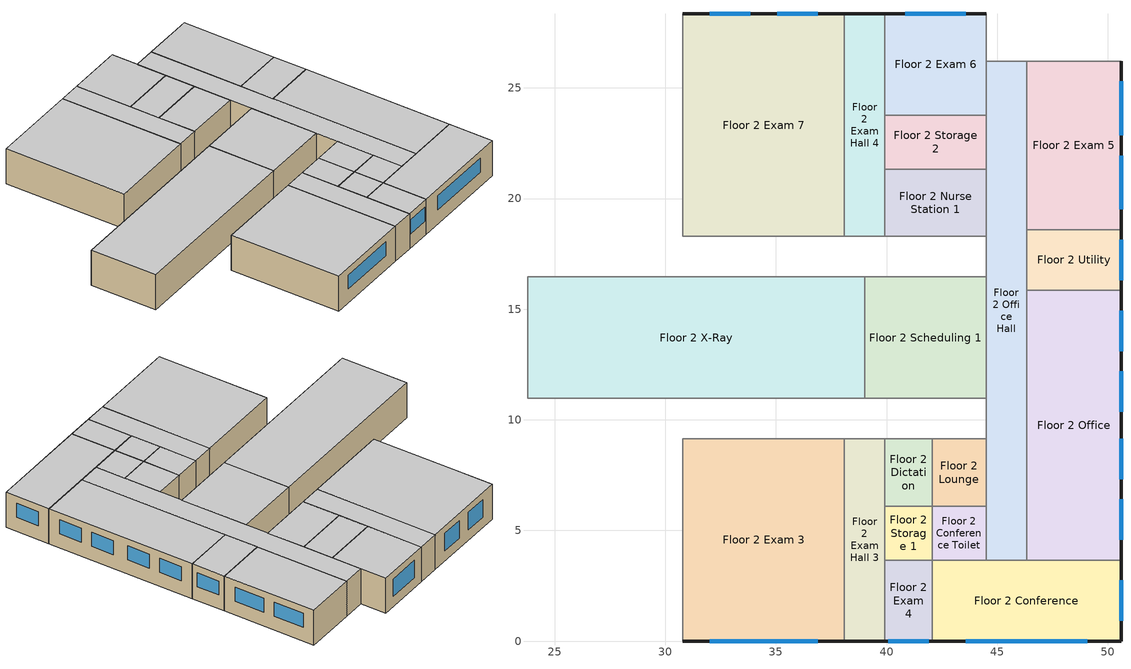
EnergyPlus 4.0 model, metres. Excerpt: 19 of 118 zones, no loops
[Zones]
Floor 2 Scheduling 1
 floor adiabatic (INT-FLOOR-TOPSIDE): 44.5,10.97 39.01,10.97 39.01,16.46 44.5,16.46 z3.05
 wall adiabatic (int-walls): 44.5,10.97 44.5,16.46 39.01,16.46 39.01,10.97 44.5,10.97 z3.05:6.1
 ceiling adiabatic (INT-FLOOR-UNDERSIDE): 44.5,10.97 44.5,16.46 39.01,16.46 39.01,10.97 z6.1
Floor 2 Exam 6
 floor adiabatic (INT-FLOOR-TOPSIDE): 39.93,23.77 39.93,28.35 44.5,28.35 44.5,23.77 z3.05
 wall outside (ext-walls-steelframe-nonres): 44.5,28.35 39.93,28.35 z3.05:6.1
 wall adiabatic (int-walls): 39.93,28.35 39.93,23.77 44.5,23.77 44.5,26.21 z3.05:6.1
 wall to NE Stair (int-walls): 44.5,26.21 44.5,28.35 z3.05:6.1
 window (window-nonres-fixed): 43.59,28.35 40.84,28.35 z3.96:5.49
 ceiling adiabatic (INT-FLOOR-UNDERSIDE): 39.93,23.77 44.5,23.77 44.5,28.35 39.93,28.35 z6.1
Floor 2 Storage 2
 floor adiabatic (INT-FLOOR-TOPSIDE): 44.5,23.77 44.5,21.34 39.93,21.34 39.93,23.77 z3.05
 wall adiabatic (int-walls): 39.93,21.34 44.5,21.34 44.5,23.77 39.93,23.77 39.93,21.34 z3.05:6.1
 ceiling adiabatic (INT-FLOOR-UNDERSIDE): 44.5,23.77 39.93,23.77 39.93,21.34 44.5,21.34 z6.1
Floor 2 Conference Toilet
 floor adiabatic (INT-FLOOR-TOPSIDE): 44.5,6.1 44.5,3.66 42.06,3.66 42.06,6.1 z3.05
 wall adiabatic (int-walls): 44.5,6.1 42.06,6.1 42.06,3.66 44.5,3.66 44.5,6.1 z3.05:6.1
 ceiling adiabatic (INT-FLOOR-UNDERSIDE): 44.5,3.66 44.5,6.1 42.06,6.1 42.06,3.66 z6.1
Floor 2 Conference
 floor adiabatic (INT-FLOOR-TOPSIDE): 42.06,3.66 50.6,3.66 50.6,0 42.06,0 z3.05
 wall outside (ext-walls-steelframe-nonres): 42.06,0 50.6,0 50.6,3.66 z3.05:6.1
 wall adiabatic (int-walls): 50.6,3.66 42.06,3.66 42.06,0 z3.05:6.1
 window (window-nonres-fixed): 43.59,0 49.07,0 / 50.6,0.91 50.6,2.74 z4.27:5.49
 ceiling adiabatic (INT-FLOOR-UNDERSIDE): 42.06,3.66 42.06,0 50.6,0 50.6,3.66 z6.1
Floor 2 X-Ray
 floor adiabatic (INT-FLOOR-TOPSIDE): 23.77,10.97 23.77,16.46 39.01,16.46 39.01,10.97 z3.05
 wall adiabatic (int-walls): 39.01,16.46 23.77,16.46 23.77,10.97 39.01,10.97 39.01,16.46 z3.05:6.1
 ceiling adiabatic (INT-FLOOR-UNDERSIDE): 39.01,10.97 39.01,16.46 23.77,16.46 23.77,10.97 z6.1
Floor 2 Exam 7
 floor adiabatic (INT-FLOOR-TOPSIDE): 30.78,28.35 38.1,28.35 38.1,18.29 30.78,18.29 z3.05
 wall outside (ext-walls-steelframe-nonres): 38.1,28.35 30.78,28.35 z3.05:6.1
 wall adiabatic (int-walls): 30.78,28.35 30.78,18.29 38.1,18.29 38.1,28.35 z3.05:6.1
 window (window-nonres-fixed): 36.88,28.35 35.05,28.35 / 33.83,28.35 32,28.35 z3.96:5.49
 ceiling adiabatic (INT-FLOOR-UNDERSIDE): 30.78,18.29 38.1,18.29 38.1,28.35 30.78,28.35 z6.1
Floor 2 Exam 3
 floor adiabatic (INT-FLOOR-TOPSIDE): 38.1,0 30.78,0 30.78,9.14 38.1,9.14 z3.05
 wall outside (ext-walls-steelframe-nonres): 30.78,0 38.1,0 z3.05:6.1
 wall adiabatic (int-walls): 38.1,0 38.1,9.14 30.78,9.14 30.78,0 z3.05:6.1
 window (window-nonres-fixed): 32,0 36.88,0 z4.27:5.49
 ceiling adiabatic (INT-FLOOR-UNDERSIDE): 30.78,0 38.1,0 38.1,9.14 30.78,9.14 z6.1
Floor 2 Nurse Station 1
 floor adiabatic (INT-FLOOR-TOPSIDE): 44.5,18.29 39.93,18.29 39.93,21.34 44.5,21.34 z3.05
 wall adiabatic (int-walls): 39.93,21.34 39.93,18.29 44.5,18.29 44.5,21.34 39.93,21.34 z3.05:6.1
 ceiling adiabatic (INT-FLOOR-UNDERSIDE): 39.93,21.34 39.93,18.29 44.5,18.29 44.5,21.34 z6.1
Floor 2 Utility
 floor adiabatic (INT-FLOOR-TOPSIDE): 46.33,18.59 50.6,18.59 50.6,15.85 46.33,15.85 z3.05
 wall outside (ext-walls-steelframe-nonres): 50.6,15.85 50.6,18.59 z3.05:6.1
 wall adiabatic (int-walls): 50.6,18.59 46.33,18.59 46.33,15.85 50.6,15.85 z3.05:6.1
 window (window-nonres-fixed): 50.6,16.31 50.6,18.14 z4.27:5.49
 ceiling adiabatic (INT-FLOOR-UNDERSIDE): 50.6,18.59 46.33,18.59 46.33,15.85 50.6,15.85 z6.1
Floor 2 Dictation
 floor adiabatic (INT-FLOOR-TOPSIDE): 42.06,6.1 39.93,6.1 39.93,9.14 42.06,9.14 z3.05
 wall adiabatic (int-walls): 42.06,6.1 42.06,9.14 39.93,9.14 39.93,6.1 42.06,6.1 z3.05:6.1
 ceiling adiabatic (INT-FLOOR-UNDERSIDE): 39.93,6.1 42.06,6.1 42.06,9.14 39.93,9.14 z6.1
Floor 2 Office Hall
 floor adiabatic (INT-FLOOR-TOPSIDE): 44.5,3.66 44.5,26.21 46.33,26.21 46.33,3.66 z3.05
 wall adiabatic (int-walls): 44.5,26.21 44.5,3.66 46.33,3.66 46.33,26.21 z3.05:6.1
 wall to NE Stair (int-walls): 46.33,26.21 44.5,26.21 z3.05:6.1
 ceiling adiabatic (INT-FLOOR-UNDERSIDE): 46.33,3.66 46.33,26.21 44.5,26.21 44.5,3.66 z6.1
Floor 2 Exam 5
 floor adiabatic (INT-FLOOR-TOPSIDE): 46.33,18.59 46.33,26.21 50.6,26.21 50.6,18.59 z3.05
 wall outside (ext-walls-steelframe-nonres): 50.6,18.59 50.6,26.21 z3.05:6.1
 wall adiabatic (int-walls): 46.33,26.21 46.33,18.59 50.6,18.59 z3.05:6.1
 wall to NE Stair (int-walls): 50.6,26.21 46.33,26.21 z3.05:6.1
 window (window-nonres-fixed): 50.6,22.86 50.6,25.3 / 50.6,19.51 50.6,21.95 z4.27:5.49
 ceiling adiabatic (INT-FLOOR-UNDERSIDE): 50.6,26.21 46.33,26.21 46.33,18.59 50.6,18.59 z6.1
Floor 2 Office
 floor adiabatic (INT-FLOOR-TOPSIDE): 50.6,15.85 50.6,3.66 46.33,3.66 46.33,15.85 z3.05
 wall outside (ext-walls-steelframe-nonres): 50.6,3.66 50.6,15.85 z3.05:6.1
 wall adiabatic (int-walls): 50.6,15.85 46.33,15.85 46.33,3.66 50.6,3.66 z3.05:6.1
 window (window-nonres-fixed): 50.6,7.32 50.6,9.14 z4.25:5.47; 50.6,10.36 50.6,12.19 / 50.6,4.57 50.6,6.4 / 50.6,13.11 50.6,14.94 z4.27:5.49
 ceiling adiabatic (INT-FLOOR-UNDERSIDE): 46.33,3.66 50.6,3.66 50.6,15.85 46.33,15.85 z6.1
Floor 2 Storage 1
 floor adiabatic (INT-FLOOR-TOPSIDE): 39.93,6.1 42.06,6.1 42.06,3.66 39.93,3.66 z3.05
 wall adiabatic (int-walls): 39.93,6.1 39.93,3.66 42.06,3.66 42.06,6.1 39.93,6.1 z3.05:6.1
 ceiling adiabatic (INT-FLOOR-UNDERSIDE): 42.06,6.1 39.93,6.1 39.93,3.66 42.06,3.66 z6.1
Floor 2 Exam Hall 4
 floor adiabatic (INT-FLOOR-TOPSIDE): 38.1,18.29 38.1,28.35 39.93,28.35 39.93,18.29 z3.05
 wall outside (ext-walls-steelframe-nonres): 39.93,28.35 38.1,28.35 z3.05:6.1
 wall adiabatic (int-walls): 38.1,28.35 38.1,18.29 39.93,18.29 39.93,28.35 z3.05:6.1
 ceiling adiabatic (INT-FLOOR-UNDERSIDE): 38.1,18.29 39.93,18.29 39.93,28.35 38.1,28.35 z6.1
Floor 2 Exam Hall 3
 floor adiabatic (INT-FLOOR-TOPSIDE): 39.93,0 38.1,0 38.1,9.14 39.93,9.14 z3.05
 wall outside (ext-walls-steelframe-nonres): 38.1,0 39.93,0 z3.05:6.1
 wall adiabatic (int-walls): 39.93,0 39.93,9.14 38.1,9.14 38.1,0 z3.05:6.1
 ceiling adiabatic (INT-FLOOR-UNDERSIDE): 39.93,9.14 38.1,9.14 38.1,0 39.93,0 z6.1
Floor 2 Lounge
 floor adiabatic (INT-FLOOR-TOPSIDE): 44.5,9.14 44.5,6.1 42.06,6.1 42.06,9.14 z3.05
 wall adiabatic (int-walls): 42.06,6.1 44.5,6.1 44.5,9.14 42.06,9.14 42.06,6.1 z3.05:6.1
 ceiling adiabatic (INT-FLOOR-UNDERSIDE): 44.5,6.1 44.5,9.14 42.06,9.14 42.06,6.1 z6.1
Floor 2 Exam 4
 floor adiabatic (INT-FLOOR-TOPSIDE): 42.06,0 39.93,0 39.93,3.66 42.06,3.66 z3.05
 wall outside (ext-walls-steelframe-nonres): 39.93,0 42.06,0 z3.05:6.1
 wall adiabatic (int-walls): 42.06,0 42.06,3.66 39.93,3.66 39.93,0 z3.05:6.1
 window (window-nonres-fixed): 40.08,0 41.91,0 z4.27:5.49
 ceiling adiabatic (INT-FLOOR-UNDERSIDE): 39.93,0 42.06,0 42.06,3.66 39.93,3.66 z6.1
[Site:Location]
USA MN-DULUTH: Latitude {deg}=46.82; Longitude {deg}=-92.17; Time Zone {hr}=-6; Elevation {m}=432
[SizingPeriod:DesignDay] Barometric Pressure {Pa}=96242; Rain {0-no,1-yes}=0; Snow on ground {0-no,1-yes}=0; Day of Month=21; Daylight Savings Time Indicator=0; Humidity Indicating Type=WetBulb
Name | Maximum Dry-Bulb Temperature {C} | Daily Temp Range {C} | Humidity Indicating Conditions at Maximum Dry-Bulb | Wind Speed {m/s} design conditions vs. traditional 6.71 m/s (15 mph) | Wind Direction {Degrees; N=0, S=180} | Clearness {0.0 to 1.1} | Month | Day Type | Wind Speed {m/s} design conditions vs. traditional 3.35 m/s (7mph)
DULUTH Ann Htg 99.6% Condns DB | -29 | 0 | -29 | 4.3 | 310 | 0 | 1 | WinterDesignDay
DULUTH Ann Clg .4% Condns WB=>MDB | 27.2 | 10.9 | 22.3 |  | 230 | 1 | 7 | SummerDesignDay | 5.2
[Site:GroundTemperature:BuildingSurface]
19.18, 19.14, 19.229, 19.325, 19.396, 19.767, 20.94, 20.468, 19.761, 19.556, 19.433, 19.279
[Site:WaterMainsTemperature]
Calculation Method=CORRELATION; Annual Average Outdoor Air Temperature {C}=3.12; Maximum Difference In Monthly Average Outdoor Air Temperatures {deltaC}=31.7
[Building]
Benchmark Outpatient Post-1980 V1.2_4.0: North Axis=0; Terrain=City; Loads Convergence Tolerance Value=0.04; Temperature Convergence Tolerance Value=0.2; Solar Distribution=FullInteriorAndExterior; Maximum Number of Warmup Days=25
[Construction]
ext-walls-steelframe-nonres: Wood Siding, Steel Frame NonRes Wall Insulation, 1/2IN Gypsum
int-walls: 1/2IN Gypsum, 1/2IN Gypsum
INT-FLOOR-TOPSIDE: MAT-CC05 4 HW CONCRETE, CP02 CARPET PAD
INT-FLOOR-UNDERSIDE: CP02 CARPET PAD, MAT-CC05 4 HW CONCRETE
window-nonres-fixed: ExistingBuildingNonRes Fixed Assembly Window
InteriorFurnishings: Std Wood 6inch
[Material] Thermal Absorptance=0.9
Name | Roughness | Thickness {m} | Conductivity {W/m-K} | Density {kg/m3} | Specific Heat {J/kg-K} | Solar Absorptance | Visible Absorptance
Steel Frame NonRes Wall Insulation | MediumRough | 0.13311 | 0.049 | 265 | 836.8 | 0.7 | 0.7
Wood Siding | MediumSmooth | 0.01 | 0.11 | 544.62 | 1210 | 0.78 | 0.78
1/2IN Gypsum | Smooth | 0.0127 | 0.16 | 784.9 | 830 | 0.92 | 0.92
MAT-CC05 4 HW CONCRETE | Rough | 0.1016 | 1.311 | 2240 | 836.8 | 0.7 | 0.7
Std Wood 6inch | MediumSmooth | 0.15 | 0.12 | 540 | 1210 | 0.7 | 0.7
[Material:NoMass]
CP02 CARPET PAD: Roughness=VeryRough; Thermal Resistance {(m2-K)/W}=0.2165; Thermal Absorptance=0.9; Solar Absorptance=0.7; Visible Absorptance=0.8
[WindowMaterial:SimpleGlazingSystem]
ExistingBuildingNonRes Fixed Assembly Window: U-Factor=2.95256; Solar Heat Gain Coefficient=0.49
[Zone] Type=1; Multiplier=1; Ceiling Height=-9999; Part of Total Floor Area=Yes
Name | Volume
Floor 2 Conference | 95.1446
Floor 2 Conference Toilet | 18.1228
Floor 2 Dictation | 19.8218
Floor 2 Exam 3 | 203.881
Floor 2 Exam 4 | 23.7862
Floor 2 Exam 5 | 99.109
Floor 2 Exam 6 | 63.7129
Floor 2 Exam 7 | 224.269
Floor 2 Exam Hall 3 | 50.9703
Floor 2 Exam Hall 4 | 56.0674
Floor 2 Lounge | 22.6535
Floor 2 Nurse Station 1 | 42.4753
Floor 2 Office | 158.574
Floor 2 Office Hall | 125.727
Floor 2 Scheduling 1 | 91.7466
Floor 2 Storage 1 | 15.8574
Floor 2 Storage 2 | 33.9802
Floor 2 Utility | 35.6792
Floor 2 X-Ray | 254.852
[People] Schedule=BLDG_OCC_SCH; Number of People Calculation Method=Area/person; Fraction Radiant=0.3; User Specified Sensible Fraction=AUTOCALCULATE; Activity Level Schedule=ACTIVITY_SCH; Enable ASHRAE 55 Comfort Warnings=No; MRT Calculation=ZoneAveraged; Work Efficiency Schedule=WORK_EFF_SCH; Clothing Schedule=CLOTHING_SCH; Air Velocity Schedule=AIR_VELO_SCH; Thermal Comfort Report=FANGER
Name | Zone | Zone Area per Person
Floor 2 Conference People | Floor 2 Conference | 2
Floor 2 Dictation People | Floor 2 Dictation | 20
Floor 2 Exam 3 People | Floor 2 Exam 3 | 5
Floor 2 Exam 4 People | Floor 2 Exam 4 | 5
Floor 2 Exam 5 People | Floor 2 Exam 5 | 5
Floor 2 Exam 6 People | Floor 2 Exam 6 | 5
Floor 2 Exam 7 People | Floor 2 Exam 7 | 5
Floor 2 Lounge People | Floor 2 Lounge | 6.67
Floor 2 Nurse Station 1 People | Floor 2 Nurse Station 1 | 5
Floor 2 Office People | Floor 2 Office | 20
Floor 2 Scheduling 1 People | Floor 2 Scheduling 1 | 20
Floor 2 X-Ray People | Floor 2 X-Ray | 5
[Lights] Schedule=BLDG_LIGHT_SCH; Design Level Calculation Method=Watts/Area; Return Air Fraction=0; Fraction Radiant=0.7; Fraction Visible=0.2; Fraction Replaceable=1; Return Air Fraction is Calculated from Plenum Temperature=No
Name | Zone | Watts per Zone Area {W/m2}
Floor 2 Conference Toilet_Lights | Floor 2 Conference Toilet | 8.61
Floor 2 Conference_Lights | Floor 2 Conference | 19.4
Floor 2 Dictation_Lights | Floor 2 Dictation | 19.4
Floor 2 Exam 3_Lights | Floor 2 Exam 3 | 17.2
Floor 2 Exam 4_Lights | Floor 2 Exam 4 | 17.2
Floor 2 Exam 5_Lights | Floor 2 Exam 5 | 17.2
Floor 2 Exam 6_Lights | Floor 2 Exam 6 | 17.2
Floor 2 Exam 7_Lights | Floor 2 Exam 7 | 17.2
Floor 2 Exam Hall 3_Lights | Floor 2 Exam Hall 3 | 8.61
Floor 2 Exam Hall 4_Lights | Floor 2 Exam Hall 4 | 8.61
Floor 2 Lounge_Lights | Floor 2 Lounge | 9.68
Floor 2 Nurse Station 1_Lights | Floor 2 Nurse Station 1 | 22.6
Floor 2 Office Hall_Lights | Floor 2 Office Hall | 8.61
Floor 2 Office_Lights | Floor 2 Office | 19.4
Floor 2 Scheduling 1_Lights | Floor 2 Scheduling 1 | 19.4
Floor 2 Storage 1_Lights | Floor 2 Storage 1 | 10.8
Floor 2 Storage 2_Lights | Floor 2 Storage 2 | 10.8
Floor 2 Utility_Lights | Floor 2 Utility | 10.8
Floor 2 X-Ray_Lights | Floor 2 X-Ray | 22.6
[ElectricEquipment] Fraction Latent=0; Fraction Radiant=0.5; Fraction Lost=0
Name | Zone | Schedule | Design Level Calculation Method | Watts per Zone Floor Area {W/m2} | Design Level {W}
Floor 2 Conference Toilet_PlugMisc_Equip | Floor 2 Conference Toilet | BLDG_EQUIP_SCH | Watts/Area | 4.31
Floor 2 Conference_PlugMisc_Equip | Floor 2 Conference | BLDG_EQUIP_SCH | Watts/Area | 10.76
Floor 2 Dictation_PlugMisc_Equip | Floor 2 Dictation | BLDG_EQUIP_SCH | Watts/Area | 11.84
Floor 2 Exam 3_PlugMisc_Equip | Floor 2 Exam 3 | BLDG_EQUIP_SCH | Watts/Area | 11.84
Floor 2 Exam 4_PlugMisc_Equip | Floor 2 Exam 4 | BLDG_EQUIP_SCH | Watts/Area | 11.84
Floor 2 Exam 5_PlugMisc_Equip | Floor 2 Exam 5 | BLDG_EQUIP_SCH | Watts/Area | 11.84
Floor 2 Exam 6_PlugMisc_Equip | Floor 2 Exam 6 | BLDG_EQUIP_SCH | Watts/Area | 11.84
Floor 2 Exam 7_PlugMisc_Equip | Floor 2 Exam 7 | BLDG_EQUIP_SCH | Watts/Area | 11.84
Floor 2 Exam Hall 3_PlugMisc_Equip | Floor 2 Exam Hall 3 | BLDG_EQUIP_SCH | Watts/Area | 4.31
Floor 2 Exam Hall 4_PlugMisc_Equip | Floor 2 Exam Hall 4 | BLDG_EQUIP_SCH | Watts/Area | 4.31
Floor 2 Lounge_PlugMisc_Equip | Floor 2 Lounge | BLDG_EQUIP_SCH | Watts/Area | 32.29
Floor 2 Nurse Station 1_PlugMisc_Equip | Floor 2 Nurse Station 1 | BLDG_EQUIP_SCH | Watts/Area | 21.53
Floor 2 Office Hall_PlugMisc_Equip | Floor 2 Office Hall | BLDG_EQUIP_SCH | Watts/Area | 4.31
Floor 2 Office_PlugMisc_Equip | Floor 2 Office | BLDG_EQUIP_SCH | Watts/Area | 11.84
Floor 2 Scheduling 1_PlugMisc_Equip | Floor 2 Scheduling 1 | BLDG_EQUIP_SCH | Watts/Area | 11.84
Floor 2 Storage 1_PlugMisc_Equip | Floor 2 Storage 1 | BLDG_EQUIP_SCH | Watts/Area | 1.08
Floor 2 Storage 2_PlugMisc_Equip | Floor 2 Storage 2 | BLDG_EQUIP_SCH | Watts/Area | 1.08
Floor 2 Utility_PlugMisc_Equip | Floor 2 Utility | BLDG_EQUIP_SCH | Watts/Area | 1.08
Floor 2 X-Ray_PlugMisc_Equip | Floor 2 X-Ray | RADIOLOGY_EQUIP_SCH | EquipmentLevel |  | 1172.3
[Exterior:Lights]
Exterior Facade Lighting: Schedule=ALWAYS_ON; Design Level=2025; Control Option=AstronomicalClock
[ZoneInfiltration:DesignFlowRate] Schedule=INFIL_SCH; Design Volume Flow Rate Calculation Method=Flow/ExteriorWallArea; Flow per Exterior Surface Area {m3/s/m2}=0.001133; Constant Term Coefficient=1; Temperature Term Coefficient=0; Velocity Term Coefficient=0; Velocity Squared Term Coefficient=0
Name | Zone
Floor 2 Conference_Infiltration | Floor 2 Conference
Floor 2 Exam 3_Infiltration | Floor 2 Exam 3
Floor 2 Exam 4_Infiltration | Floor 2 Exam 4
Floor 2 Exam 5_Infiltration | Floor 2 Exam 5
Floor 2 Exam 6_Infiltration | Floor 2 Exam 6
Floor 2 Exam 7_Infiltration | Floor 2 Exam 7
Floor 2 Office_Infiltration | Floor 2 Office
Floor 2 Utility_Infiltration | Floor 2 Utility
[InternalMass] Construction=InteriorFurnishings
Name | Zone | Surface Area
Floor 2 Conference Internal Mass | Floor 2 Conference | 62.4308
Floor 2 Conference Toilet Internal Mass | Floor 2 Conference Toilet | 11.8916
Floor 2 Dictation Internal Mass | Floor 2 Dictation | 13.0064
Floor 2 Exam 3 Internal Mass | Floor 2 Exam 3 | 133.7804
Floor 2 Exam 4 Internal Mass | Floor 2 Exam 4 | 15.6077
Floor 2 Exam 5 Internal Mass | Floor 2 Exam 5 | 65.0321
Floor 2 Exam 6 Internal Mass | Floor 2 Exam 6 | 41.8064
Floor 2 Exam 7 Internal Mass | Floor 2 Exam 7 | 147.1584
Floor 2 Exam Hall 3 Internal Mass | Floor 2 Exam Hall 3 | 33.4451
Floor 2 Exam Hall 4 Internal Mass | Floor 2 Exam Hall 4 | 36.7896
Floor 2 Lounge Internal Mass | Floor 2 Lounge | 14.8645
Floor 2 Nurse Station 1 Internal Mass | Floor 2 Nurse Station 1 | 27.8709
Floor 2 Office Hall Internal Mass | Floor 2 Office Hall | 82.4979
Floor 2 Office Internal Mass | Floor 2 Office | 104.0514
Floor 2 Scheduling 1 Internal Mass | Floor 2 Scheduling 1 | 60.2012
Floor 2 Storage 1 Internal Mass | Floor 2 Storage 1 | 10.4051
Floor 2 Storage 2 Internal Mass | Floor 2 Storage 2 | 22.2967
Floor 2 Utility Internal Mass | Floor 2 Utility | 23.4116
Floor 2 X-Ray Internal Mass | Floor 2 X-Ray | 167.2255
[Schedule:Compact]
ALWAYS_ON: Through: 12/31, For: AllDays, Until: 24:00, 1
BLDG_EQUIP_SCH: Fraction, Through: 12/31, For: Weekdays, Until: 04:00, 0.3, Until: 06:00, 0.5, Until: 18:00, 1, Until: 20:00, 0.5, Until: 24:00, 0.3, For: SummerDesignDay, Until: 04:00, 0.3, Until: 06:00, 0.5, Until: 18:00, 1, Until: 20:00, 0.5, Until: 24:00, 0.3, For: Saturday, Until: 07:00, 0.3, Until: 09:00, 0.5, Until: 15:00, 0.8, Until: 20:00, 0.5, Until: 24:00, 0.3, For: Sunday Holidays WinterDesignDay AllOtherDays, Until: 08:00, 0.3, Until: 17:00, 0.5, Until: 24:00, 0.3
BLDG_LIGHT_SCH: Fraction, Through: 12/31, For: Weekdays, Until: 04:00, 0.1, Until: 06:00, 0.3, Until: 07:00, 0.6, Until: 18:00, 0.9, Until: 20:00, 0.6, Until: 22:00, 0.3, Until: 24:00, 0.1, For: SummerDesignDay, Until: 04:00, 0.1, Until: 06:00, 0.3, Until: 07:00, 0.6, Until: 18:00, 0.9, Until: 20:00, 0.6, Until: 22:00, 0.3, Until: 24:00, 0.1, For: Saturday, Until: 07:00, 0.1, Until: 09:00, 0.3, Until: 15:00, 0.4, Until: 20:00, 0.3, Until: 24:00, 0.1, For: Sunday Holidays WinterDesignDay AllOtherDays, Until: 08:00, 0.05, Until: 17:00, 0.1, Until: 24:00, 0.05
BLDG_OCC_SCH: Fraction, Through: 12/31, For: Weekdays, Until: 04:00, 0.05, Until: 06:00, 0.2, Until: 07:00, 0.5, Until: 18:00, 0.9, Until: 20:00, 0.5, Until: 22:00, 0.2, Until: 24:00, 0.05, For: SummerDesignDay, Until: 04:00, 0.05, Until: 06:00, 0.2, Until: 07:00, 0.5, Until: 18:00, 0.9, Until: 20:00, 0.5, Until: 22:00, 0.2, Until: 24:00, 0.05, For: Saturday, Until: 07:00, 0.05, Until: 09:00, 0.2, Until: 15:00, 0.3, Until: 20:00, 0.2, Until: 24:00, 0.05, For: Sunday Holidays WinterDesignDay AllOtherDays, Until: 08:00, 0, Until: 17:00, 0.05, Until: 24:00, 0
CLOTHING_SCH: Any Number, Through: 04/30, For: AllDays, Until: 24:00, 1, Through: 09/30, For: AllDays, Until: 24:00, 0.5, Through: 12/31, For: AllDays, Until: 24:00, 1
WORK_EFF_SCH: Fraction, Through: 12/31, For: AllDays, Until: 24:00, 0
AIR_VELO_SCH: Any Number, Through: 12/31, For: AllDays, Until: 24:00, 0.2
ACTIVITY_SCH: Any Number, Through: 12/31, For: AllDays, Until: 24:00, 120
INFIL_SCH: Fraction, Through: 12/31, For: Weekdays, Until: 24:00, 0.5, For: Saturday, Until: 24:00, 0.5, For: SummerDesignDay WinterDesignDay, Until: 24:00, 1, For: Sunday Holidays AllOtherDays, Until: 24:00, 0.5
RADIOLOGY_EQUIP_SCH: Fraction, Through: 12/31, For: Weekdays, Until: 06:00, 0.01, Until: 18:00, 0.96, Until: 24:00, 0.01, For: SummerDesignDay, Until: 06:00, 0.01, Until: 18:00, 0.96, Until: 24:00, 0.01, For: Saturday, Until: 06:00, 0.01, Until: 18:00, 0.96, Until: 24:00, 0.01, For: Sunday Holidays WinterDesignDay AllOtherDays, Until: 24:00, 0.01
